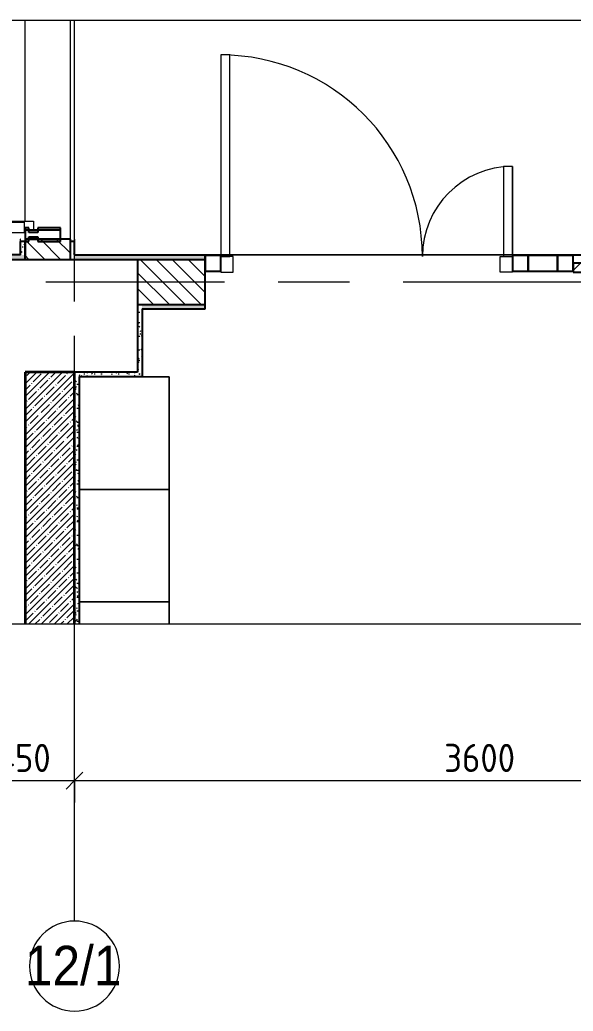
# Model space of a CAD drawing. Header units: millimetres. Extents: x 3991 to 282775, y -8553 to 29560.
# Drawn here: x 61415 to 63873, y 4562 to 8964 of the extents above; entities that cross this region are included whole.
import ezdxf

# ---------------------------------------------------------------- set-up
doc = ezdxf.new("R2010")
doc.units = ezdxf.units.MM
doc.linetypes.add('Осевая', pattern=[1587.5, 317.5, -238.125, 793.75, -238.125])
for name, color, linetype, lineweight in [('A-ANNO-DIMS', 7, 'Continuous', 9), ('A-ANNO-DIMS-50', 7, 'Continuous', 9), ('A-DETL-GENF', 7, 'Continuous', 9), ('A-DOOR', 7, 'Continuous', 9), ('A-DOOR-1', 7, 'Continuous', 15), ('A-GLAZ-CURT', 7, 'Continuous', 9), ('A-GLAZ-CURT-1', 7, 'Continuous', 25), ('A-GLAZ-CWMG', 7, 'Continuous', 9), ('A-GLAZ-CWMG-1', 7, 'Continuous', 25), ('A-WALL', 7, 'Continuous', 9), ('I-FURN', 7, 'Continuous', 9), ('I-WALL', 7, 'Continuous', 9), ('Оси', 7, 'Continuous', 9), ('Оси-1', 7, 'Continuous', 20), ('Оси-2', 7, 'Осевая', 9)]:
    doc.layers.add(name, color=color, linetype=linetype, lineweight=lineweight)
for name, color, linetype, lineweight, true_color in [('A-WALL-1', 7, 'Continuous', 25, 0x3c3c3c), ('A-WALL-2', 7, 'Continuous', 35, 0x3c3c3c), ('A-WALL-FNSH-1', 7, 'Continuous', 15, 0x3c3c3c)]:
    doc.layers.add(name, color=color, linetype=linetype, lineweight=lineweight, true_color=true_color)
doc.styles.add('Arial', font='arial.ttf', dxfattribs={"width": 0.9, "height": 175})
doc.styles.add('ISOCPEUR', font='isocpeur.ttf', dxfattribs={"width": 0.9, "height": 125})
doc.dimstyles.new('ISO-2_5_0_9К_БОЛЬШОЙ', dxfattribs={"dimscale": 304.8, "dimtxt": 124.497647, "dimasz": 0.246063, "dimexe": 0.19685, "dimexo": 0.492126, "dimgap": 0, "dimtad": 1, "dimdec": 0, "dimrnd": 10, "dimzin": 0, "dimdsep": 46, "dimtxsty": 'ISOCPEUR', "dimblk1": 'OBLIQUE', "dimblk2": 'OBLIQUE', "dimsah": 1, "dimcen": 0.09, "dimdle": 0.19685, "dimazin": 0, "dimtfac": 1, "dimtdec": 4, "dimtix": 1, "dimtmove": 0, "dimatfit": 3, "dimfxl": 1, "dimtvp": 1, "dimtolj": 1, "dimtzin": 0, "dimarcsym": 2})
pattern_1 = [(135, (22897.75, 0), (-35.35534, -35.35534), [])]
pattern_2 = [(0, (22897.75, 0), (60.96, 15.24), [5.029, -40.691, 5.029, -40.691, -243.84]), (0, (22897.75, 0), (60.96, 15.24), [-91.44, 5.029, -86.411, 5.029, -40.691, -106.68]), (0, (22897.75, 0), (60.96, 15.24), [-228.6, 5.029, -25.451, 5.029, -71.171]), (120, (22920.61, 7.62), (-43.678227, 45.1729086), [5.029, -40.691, 5.029, -40.691, -243.84]), (120, (22920.61, 7.62), (-43.678227, 45.1729086), [-91.44, 5.029, -86.411, 5.029, -40.691, -106.68]), (120, (22920.61, 7.62), (-43.678227, 45.1729086), [-228.6, 5.029, -25.451, 5.029, -71.171]), (240, (22928.23, 38.1), (-17.281773, -60.4129086), [5.029, -40.691, 5.029, -40.691, -243.84]), (240, (22928.23, 38.1), (-17.281773, -60.4129086), [-91.44, 5.029, -86.411, 5.029, -40.691, -106.68]), (240, (22928.23, 38.1), (-17.281773, -60.4129086), [-228.6, 5.029, -25.451, 5.029, -71.171])]

# ---------------------------------------------------------------- blocks, each defined once
blk = doc.blocks.new('Прямоугольный импост - Импост структурный с накладкой - 160мм Темный-31239214-Фрагмент 1_5')
at = {"layer": 'A-GLAZ-CWMG-1'}
for p, q in [((-50, 0), (-50, 17)), ((-50, 17), (0, 17)), ((-40, 0), (-50, 0)), ((-40, -40), (-40, 0)), ((0, 0), (-10, 0)), ((-10, 0), (-10, -40)), ((0, 17), (0, 0)), ((-50, -140), (-50, -40)), ((-50, -40), (-40, -40)), ((-10, -40), (0, -40)), ((0, -40), (0, -140)), ((0, -140), (-50, -140))]:
    blk.add_line(p, q, dxfattribs=at)
blk = doc.blocks.new('Дверь_Витражная_остекление_ - ДВН_ДАО_Главный вход_1800 в свету 5-32258809-Фрагмент 1_5')
at = {"layer": 'A-DETL-GENF'}
for p, q in [((997.5, -1012.5), (997.5, -20)), ((997.5, -20), (997.5, -1012.5)), ((1042.5, -1012.5), (1042.5, -20)), ((1042.5, -1012.5), (1042.5, -20)), ((988.5, -932.5), (988.5, -100)), ((1042.5, -100), (997.5, -100)), ((1032.5, -932.5), (1032.5, -100)), ((1042.5, -932.5), (997.5, -932.5)), ((1042.5, -1012.5), (997.5, -1012.5)), ((997.5, -1012.5), (1042.5, -1012.5))]:
    blk.add_line(p, q, dxfattribs=at)
at = {"layer": 'A-DOOR'}
blk.add_line((992.5, -1012.5), (992.5, -20), dxfattribs=at)
blk.add_arc((992.5, -20), 992.5, 205.7202, 270, dxfattribs=at)
at = {"layer": 'A-DOOR-1'}
for p, q in [((992.5, 20), (1032.5, 20)), ((992.5, -20), (992.5, 20)), ((1042.5, -20), (992.5, -20)), ((1042.5, -17), (1042.5, -20))]:
    blk.add_line(p, q, dxfattribs=at)
blk = doc.blocks.new('Прямоугольный импост - Импост структурный с накладкой - 160мм Темный-31915521-Фрагмент 1_5')
at = {"layer": 'A-GLAZ-CWMG-1'}
for p, q in [((-25, 0), (-25, 17)), ((-25, 17), (25, 17)), ((-15, 0), (-25, 0)), ((-15, -40), (-15, 0)), ((25, 0), (15, 0)), ((15, 0), (15, -40)), ((25, 17), (25, 0)), ((-25, -140), (-25, -40)), ((-25, -40), (-15, -40)), ((15, -40), (25, -40)), ((25, -40), (25, -140)), ((25, -140), (-25, -140))]:
    blk.add_line(p, q, dxfattribs=at)
blk = doc.blocks.new('1_113 тумба - 1_113 тумба-V61-Фрагмент 1_5')
at = {"layer": 'I-FURN'}
for p, q in [((-400, 1500), (0, 1500)), ((-400, 400.9), (-400, 1500)), ((0, 1500), (-400, 1500)), ((-400, 1500), (-400, 1000)), ((-400, 1000), (-400, 1500)), ((-400, 1500), (0, 1500)), ((0, 1500), (0, 400.9)), ((0, 1000), (0, 1500)), ((0, 1500), (0, 1000)), ((0, 1000), (-400, 1000)), ((-400, 1000), (-400, 500)), ((-400, 500), (-400, 1000)), ((-400, 1000), (0, 1000)), ((-400, 1000), (0, 1000)), ((0, 1000), (-400, 1000)), ((0, 500), (0, 1000)), ((0, 1000), (0, 500)), ((-400, 500), (0, 500)), ((0, 500), (-400, 500)), ((0, 500), (-400, 500)), ((-400, 500), (-400, 400.9)), ((-400, 400.9), (-400, 500)), ((-400, 500), (0, 500)), ((0, 400.9), (0, 500)), ((0, 500), (0, 400.9))]:
    blk.add_line(p, q, dxfattribs=at)
blk = doc.blocks.new('Дверь_Витражная_остекление_ - ДВН_ДАО_Главный вход_1200 в свету-31742133-Фрагмент 1_5')
at = {"layer": 'A-DETL-GENF'}
for p, q in [((-607.5, 925), (-647.5, 925)), ((-647.5, 925), (-647.5, 35)), ((-607.5, 30), (-607.5, 925)), ((647.5, 430), (607.5, 430)), ((607.5, 430), (607.5, 30)), ((647.5, 35), (647.5, 430)), ((-647.5, 30), (-607.5, 30)), ((-592.5, 30), (-647.5, 30)), ((-592.5, -40), (-592.5, 30)), ((592.5, -40), (592.5, 30)), ((592.5, 30), (647.5, 30)), ((607.5, 30), (647.5, 30)), ((-647.5, -35), (-647.5, -40)), ((-647.5, -40), (-592.5, -40)), ((647.5, -40), (592.5, -40)), ((647.5, -35), (647.5, -40))]:
    blk.add_line(p, q, dxfattribs=at)
at = {"layer": 'A-DOOR'}
for p, q in [((-647.5, 925), (-647.5, 35)), ((647.5, 430), (647.5, 35))]:
    blk.add_line(p, q, dxfattribs=at)
for centre, radius, start, end in [((-647.5, 30), 895, 360, 90), ((647.5, 30), 400, 90, 180)]:
    blk.add_arc(centre, radius, start, end, dxfattribs=at)
blk = doc.blocks.new('Системная панель - Стемалит - 40мм-31720939-Фрагмент 1_5')
at = {"layer": 'A-GLAZ-CURT-1'}
for p, q in [((65, 35), (-65, 35)), ((-65, 35), (-65, -35)), ((65, -35), (65, 35)), ((-65, -35), (65, -35))]:
    blk.add_line(p, q, dxfattribs=at)
blk = doc.blocks.new('Прямоугольный импост - 50 x 70 мм-31687886-Фрагмент 1_5')
at = {"layer": 'A-GLAZ-CWMG-1'}
for p, q in [((-35, 35), (35, 35)), ((-35, -35), (-35, 35)), ((35, 35), (35, -35)), ((35, -35), (-35, -35))]:
    blk.add_line(p, q, dxfattribs=at)
blk = doc.blocks.new('Прямоугольный импост - 50 x 70 мм-31701779-Фрагмент 1_5')
at = {"layer": 'A-GLAZ-CWMG-1'}
for p, q in [((0, 35), (-70, 35)), ((-70, 35), (-70, -35)), ((0, -35), (0, 35)), ((-70, -35), (0, -35))]:
    blk.add_line(p, q, dxfattribs=at)
blk = doc.blocks.new('Системная панель - Стекло - 40мм-V63-Фрагмент 1_5')
at = {"layer": 'A-GLAZ-CURT'}
h = blk.add_hatch(dxfattribs=at)
h.set_pattern_fill('FP_46', color=256, style=0, pattern_type=2)
h.set_pattern_definition([(45, (-41422.5, -7833), (-141.4214, 141.4214), [100, -300]), (45, (-41522.5, -7883), (-141.4214, 141.4214), [300, -100]), (45, (-41322.5, -7933), (-141.4214, 141.4214), [100, -300])])
h.paths.add_polyline_path([(397.5, -40), (397.5, 0), (-397.5, 0), (-397.5, -40)])
at = {"layer": 'A-GLAZ-CURT-1'}
for p, q in [((397.5, 0), (-397.5, 0)), ((-397.5, 0), (-397.5, -40)), ((397.5, -40), (397.5, 0)), ((-397.5, -40), (397.5, -40))]:
    blk.add_line(p, q, dxfattribs=at)
blk = doc.blocks.new('Прямоугольный импост - 50 x 70 мм-31702100-Фрагмент 1_5')
at = {"layer": 'A-GLAZ-CWMG-1'}
for p, q in [((-35, 35), (35, 35)), ((-35, -35), (-35, 35)), ((35, 35), (35, -35)), ((35, -35), (-35, -35))]:
    blk.add_line(p, q, dxfattribs=at)
blk = doc.blocks.new('Прямоугольный импост - 50 x 70 мм-31720914-Фрагмент 1_5')
at = {"layer": 'A-GLAZ-CWMG'}
blk.add_line((32640, 7918), (31845, 7918), dxfattribs=at)
blk = doc.blocks.new('DET_L_Линия разрыва - М100-30647533-Фрагмент 1_5')
at = {"layer": 'A-DETL-GENF'}
blk.add_line((0, 0), (17948.7, 0), dxfattribs=at)
blk = doc.blocks.new('DET_L_Линия разрыва - М100-30647532-Фрагмент 1_5')
at = {"layer": 'A-DETL-GENF'}
blk.add_line((17948.7, 0), (0, 0), dxfattribs=at)
blk = doc.blocks.new('Ось сетки - D8-29747960-Фрагмент 1_5')
at = {"layer": 'Оси-1'}
for start, end in [(360, 180), (180, 360)]:
    blk.add_arc((0, 0), 4, start, end, dxfattribs=at)
blk = doc.blocks.new('DIMBLOCK61-Фрагмент 1_5')
at = {"layer": 'A-ANNO-DIMS-50'}
for p, q in [((61207.8, 5488.5), (61207.8, 5645.5)), ((61657.8, 5488.5), (61657.8, 5645.5)), ((61207.8, 5585.5), (61657.8, 5585.5)), ((61207.8, 5585.5), (61207.8, 5488.5)), ((61657.8, 5585.5), (61657.8, 5488.5))]:
    blk.add_line(p, q, dxfattribs=at)
at = {"layer": 'A-ANNO-DIMS-50', "lineweight": 20}
for p, q in [((61207.8, 5585.5), (61245.3, 5623)), ((61657.8, 5585.5), (61695.3, 5623)), ((61207.8, 5585.5), (61170.3, 5548)), ((61657.8, 5585.5), (61620.3, 5548))]:
    blk.add_line(p, q, dxfattribs=at)
at = {"layer": 'A-ANNO-DIMS-50', "color": 0, "insert": (61308.3, 5748.8), "char_height": 125, "width": 298.794, "attachment_point": 1, "line_spacing_factor": 1.149209, "style": 'ISOCPEUR'}
blk.add_mtext('450', dxfattribs=at)
blk = doc.blocks.new('_Oblique')
at = {"color": 0, "linetype": 'ByBlock', "lineweight": -2}
blk.add_line((-0.5, -0.5), (0.5, 0.5), dxfattribs=at)
blk = doc.blocks.new('DIMBLOCK62-Фрагмент 1_5')
at = {"layer": 'A-ANNO-DIMS-50'}
for p, q in [((61657.8, 5488.5), (61657.8, 5645.5)), ((65257.8, 5488.5), (65257.8, 5645.5)), ((61657.8, 5585.5), (65257.8, 5585.5)), ((61657.8, 5585.5), (61657.8, 5488.5)), ((65257.8, 5585.5), (65257.8, 5488.5))]:
    blk.add_line(p, q, dxfattribs=at)
at = {"layer": 'A-ANNO-DIMS-50', "lineweight": 20}
for p, q in [((61657.8, 5585.5), (61695.3, 5623)), ((65257.8, 5585.5), (65295.3, 5623)), ((61657.8, 5585.5), (61620.3, 5548)), ((65257.8, 5585.5), (65220.3, 5548))]:
    blk.add_line(p, q, dxfattribs=at)
at = {"layer": 'A-ANNO-DIMS-50', "color": 0, "insert": (63299.7, 5748.8), "char_height": 125, "width": 379.239, "attachment_point": 1, "line_spacing_factor": 1.149209, "style": 'ISOCPEUR'}
blk.add_mtext('3600', dxfattribs=at)

msp = doc.modelspace()

# ---------------------------------------------------------------- hatches: boundary and pattern name
at = {"layer": 'I-WALL'}
h = msp.add_hatch(dxfattribs=at)
h.set_pattern_fill('FP_13', color=256, style=0, pattern_type=2)
h.set_pattern_definition(pattern_2)
h.paths.add_polyline_path([(61437.8, 7920), (61437.8, 7980), (61417.8, 7980), (61417.8, 7920)])
h = msp.add_hatch(dxfattribs=at)
h.set_pattern_fill('FP_12', color=256, style=0, pattern_type=2)
h.set_pattern_definition(pattern_1)
h.paths.add_polyline_path([(61637.8, 7900), (61637.8, 7990), (61437.8, 7990), (61437.8, 7900)])
h = msp.add_hatch(dxfattribs=at)
h.set_pattern_fill('FP_13', color=256, style=0, pattern_type=2)
h.set_pattern_definition(pattern_2)
h.paths.add_polyline_path([(61657.8, 7900), (61657.8, 7980), (61637.8, 7980), (61637.8, 7900)])
h = msp.add_hatch(dxfattribs=at)
h.set_pattern_fill('FP_13', color=256, style=0, pattern_type=2)
h.set_pattern_definition(pattern_2)
h.paths.add_polyline_path([(60887.8, 7900), (61437.8, 7900), (61437.8, 7920), (55607.8, 7920), (55607.8, 7900), (58907.8, 7900)])
h.paths.add_polyline_path([(53107.8, 7900), (53107.8, 7920), (49894.9, 7920), (49854.9, 7900), (52107.5, 7900)])
h = msp.add_hatch(dxfattribs=at)
h.set_pattern_fill('FP_13', color=256, style=0, pattern_type=2)
h.set_pattern_definition(pattern_2)
h.paths.add_polyline_path([(86437.7, 7900), (86397.7, 7920), (83507.8, 7920), (83507.8, 7900), (86395, 7900)])
h.paths.add_polyline_path([(81007.8, 7900), (81007.8, 7920), (73607.8, 7920), (73607.8, 7900), (80043, 7900)])
h.paths.add_polyline_path([(71107.8, 7900), (71107.8, 7920), (64737.8, 7920), (64737.8, 7900), (70511.3, 7900)])
h.paths.add_polyline_path([(62237.8, 7900), (62237.8, 7920), (61657.8, 7920), (61657.8, 7900)])
h = msp.add_hatch(dxfattribs=at)
h.set_pattern_fill('FP_12', color=256, style=0, pattern_type=2)
h.set_pattern_definition(pattern_1)
h.paths.add_polyline_path([(65887.8, 7700), (65887.8, 7900), (64737.8, 7900), (64737.8, 7700), (65807.8, 7700)])
h.paths.add_polyline_path([(62171.1, 7700), (62237.8, 7700), (62237.8, 7900), (61937.8, 7900), (61937.8, 7700)])
h = msp.add_hatch(dxfattribs=at)
h.set_pattern_fill('FP_13', color=256, style=0, pattern_type=2)
h.set_pattern_definition(pattern_2)
h.paths.add_polyline_path([(61937.8, 7400), (61957.8, 7400), (61957.8, 7700), (61937.8, 7700)])
h = msp.add_hatch(dxfattribs=at)
h.set_pattern_fill('FP_13', color=256, style=0, pattern_type=2)
h.set_pattern_definition(pattern_2)
h.paths.add_polyline_path([(65807.8, 7680), (65807.8, 7700), (64737.8, 7700), (64737.8, 7680), (65787.8, 7680)])
h.paths.add_polyline_path([(61957.8, 7680), (62237.8, 7680), (62237.8, 7700), (61957.8, 7700)])
h = msp.add_hatch(dxfattribs=at)
h.set_pattern_fill('FP_4', color=256, style=0, pattern_type=2)
h.set_pattern_definition([(45, (22897.75, 0), (-28.51196, 28.51196), []), (45, (22926.263, 0), (-28.51196, 28.51196), [50.403, -10.081, 1.676, -8.404])])
h.paths.add_polyline_path([(61657.8, 6279.9), (61657.8, 7400), (61437.8, 7400), (61437.8, 6279.9), (61575.4, 6279.9)])
h = msp.add_hatch(dxfattribs=at)
h.set_pattern_fill('FP_13', color=256, style=0, pattern_type=2)
h.set_pattern_definition(pattern_2)
h.paths.add_polyline_path([(61677.8, 6279.9), (61677.8, 7400), (61657.8, 7400), (61657.8, 6279.9), (61674.4, 6279.9)])
h = msp.add_hatch(dxfattribs=at)
h.set_pattern_fill('FP_13', color=256, style=0, pattern_type=2)
h.set_pattern_definition(pattern_2)
h.paths.add_polyline_path([(61957.8, 7380), (61957.8, 7400), (61677.8, 7400), (61677.8, 7380), (61690.8, 7380)])

# ---------------------------------------------------------------- linework, layer by layer
at = {"layer": 'A-WALL'}
msp.add_line((61958.8, 7679), (61957.8, 7679), dxfattribs=at)
at = {"layer": 'A-WALL-1'}
for p, q in [((61437.8, 7980), (61417.8, 7980)), ((61417.8, 7920), (61417.8, 7980)), ((61637.8, 7990), (61437.8, 7990)), ((61437.8, 7990), (61437.8, 7900)), ((61437.8, 7900), (61437.8, 7980)), ((61637.8, 7990), (61637.8, 7900)), ((61657.8, 7980), (61637.8, 7980)), ((61657.8, 7920), (61657.8, 7980)), ((61417.8, 7920), (55607.8, 7920)), ((60887.8, 7900), (62237.8, 7900)), ((61657.8, 7920), (62237.8, 7920)), ((61937.8, 7900), (61937.8, 7400)), ((62237.8, 7680), (62237.8, 7920)), ((61937.8, 7700), (62237.8, 7700)), ((61957.8, 7680), (62237.8, 7680)), ((61957.8, 7680), (61957.8, 7380)), ((61657.8, 7400), (61657.8, 7400)), ((61937.8, 7400), (61657.8, 7400)), ((61677.8, 7380), (61957.8, 7380)), ((61677.8, 7380), (61677.8, 6279.9))]:
    msp.add_line(p, q, dxfattribs=at)
at = {"layer": 'A-WALL-2'}
for p, q in [((61437.8, 7400), (61437.8, 6279.9)), ((61657.8, 7400), (61437.8, 7400)), ((61657.8, 6279.9), (61657.8, 7400))]:
    msp.add_line(p, q, dxfattribs=at)
at = {"layer": 'A-WALL-FNSH-1'}
for p, q in [((61417.8, 7990), (61416.8, 7990)), ((61416.8, 7990), (61416.8, 7921)), ((61417.8, 7980), (61417.8, 7990)), ((61657.8, 7990), (61657.8, 7980)), ((61658.8, 7990), (61657.8, 7990)), ((61658.8, 7921), (61658.8, 7990)), ((61416.8, 7921), (55607.8, 7921)), ((86395.7, 7921), (61658.8, 7921)), ((62237.8, 7920), (83507.8, 7920)), ((61958.8, 7679), (62237.8, 7679)), ((61958.8, 7379), (61958.8, 7679)), ((62237.8, 7679), (62237.8, 7680)), ((61678.8, 7379), (61958.8, 7379)), ((61678.8, 6279.9), (61678.8, 7379))]:
    msp.add_line(p, q, dxfattribs=at)
at = {"layer": 'I-WALL'}
for p, q in [((61437.8, 8070), (61437.8, 8962.8)), ((61637.8, 8962.8), (61637.8, 7990))]:
    msp.add_line(p, q, dxfattribs=at)
at = {"layer": 'Оси'}
for p, q in [((61657.8, 7712.8), (61657.8, 8962.8)), ((61657.8, 4961.6), (61657.8, 6211.6))]:
    msp.add_line(p, q, dxfattribs=at)
at = {"layer": 'Оси-2'}
for p, q in [((49861.7, 7800), (85387.7, 7800)), ((61657.8, 6211.6), (61657.8, 7712.8))]:
    msp.add_line(p, q, dxfattribs=at)

# ---------------------------------------------------------------- block references
at = {"layer": 'A-DETL-GENF'}
for name, p in [('DET_L_Линия разрыва - М100-30647533-Фрагмент 1_5', (49897.6, 8962.8)), ('DET_L_Линия разрыва - М100-30647532-Фрагмент 1_5', (49897.6, 6279.9))]:
    msp.add_blockref(name, p, dxfattribs=at)
at = {"layer": 'A-DOOR', "rotation": 269.9999999999999}
msp.add_blockref('Дверь_Витражная_остекление_ - ДВН_ДАО_Главный вход_1800 в свету 5-32258809-Фрагмент 1_5', (61454.8, 9062.5), dxfattribs=at)
at = {"layer": 'A-DOOR'}
msp.add_blockref('Дверь_Витражная_остекление_ - ДВН_ДАО_Главный вход_1200 в свету-31742133-Фрагмент 1_5', (62955.3, 7883), dxfattribs=at)
at = {"layer": 'A-GLAZ-CURT'}
for name, p in [('Системная панель - Стемалит - 40мм-31720939-Фрагмент 1_5', (63737.8, 7883)), ('Системная панель - Стекло - 40мм-V63-Фрагмент 1_5', (64270.3, 7883))]:
    msp.add_blockref(name, p, dxfattribs=at)
at = {"layer": 'A-GLAZ-CWMG', "extrusion": (0, 0, -1)}
for name, p, rotation in [('Прямоугольный импост - Импост структурный с накладкой - 160мм Темный-31239214-Фрагмент 1_5', (-61454.8, 7990), 270.0000000000001), ('Прямоугольный импост - Импост структурный с накладкой - 160мм Темный-31915521-Фрагмент 1_5', (-61454.8, 8005), 270.0000000000001), ('Прямоугольный импост - 50 x 70 мм-31687886-Фрагмент 1_5', (-63637.8, 7883), 180), ('Прямоугольный импост - 50 x 70 мм-31702100-Фрагмент 1_5', (-63837.8, 7883), 180)]:
    msp.add_blockref(name, p, dxfattribs=dict(at, rotation=rotation))
at = {"layer": 'A-GLAZ-CWMG', "rotation": 180}
msp.add_blockref('Прямоугольный импост - 50 x 70 мм-31701779-Фрагмент 1_5', (62237.8, 7883), dxfattribs=at)
at = {"layer": 'A-GLAZ-CWMG'}
msp.add_blockref('Прямоугольный импост - 50 x 70 мм-31720914-Фрагмент 1_5', (32027.8, 0), dxfattribs=at)
at = {"layer": 'I-FURN'}
msp.add_blockref('1_113 тумба - 1_113 тумба-V61-Фрагмент 1_5', (62078.8, 5879), dxfattribs=at)
at = {"layer": 'Оси-1', "xscale": 49.99999999999998, "yscale": 49.99999999999998, "zscale": 49.99999999999998}
msp.add_blockref('Ось сетки - D8-29747960-Фрагмент 1_5', (61657.8, 4761.6), dxfattribs=at)

# ---------------------------------------------------------------- texts
at = {"layer": 'Оси', "insert": (61437.6, 4851.9), "char_height": 175, "width": 530.316, "attachment_point": 1, "style": 'Arial'}
msp.add_mtext('12/1', dxfattribs=at)

# ---------------------------------------------------------------- dimensions: what is measured, and where the dimension line sits
at = {"layer": 'A-ANNO-DIMS'}
for base, p1, p2, override, picture, middle in [((61657.8, 5585.5), (61207.8, 5638.5), (61657.8, 5638.5), {"dimpost": '<>', "dimfxl": 450}, 'DIMBLOCK61-Фрагмент 1_5', (61432.8, 5648)), ((65257.8, 5585.5), (61657.8, 5638.5), (65257.8, 5638.5), {"dimpost": '<>', "dimfxl": 3600}, 'DIMBLOCK62-Фрагмент 1_5', (63457.8, 5648))]:
    dim = msp.add_linear_dim(base=base, p1=p1, p2=p2, dimstyle='ISO-2_5_0_9К_БОЛЬШОЙ', override=override, dxfattribs=at)
    dim.commit()
    dim.dimension.update_dxf_attribs({"geometry": picture, "text_midpoint": middle})

doc.saveas('drawing.dxf')
